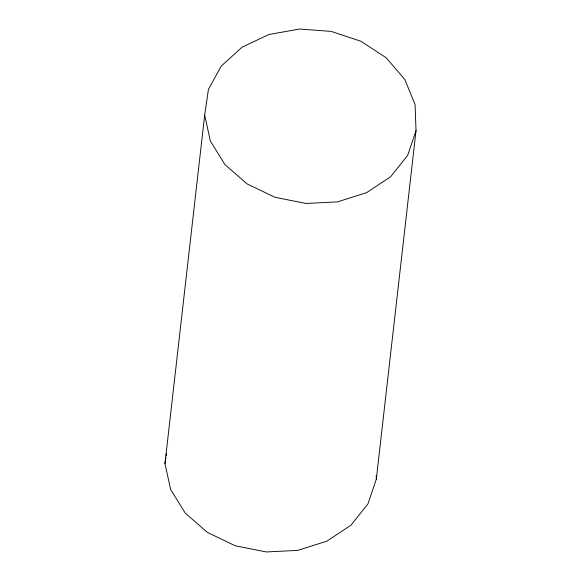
<?xml version="1.0" encoding="UTF-8"?>
<svg xmlns="http://www.w3.org/2000/svg" width="581" height="581" viewBox="0 0 581 581"><rect width="100%" height="100%" fill="white"/><g stroke="black" fill="none" stroke-linecap="round" stroke-linejoin="round"><path stroke-width="0.87" d="M164.968 463.587L204.672 115.089L208.434 89.372L221.274 66.045L242.066 47.192L268.959 34.482L299.556 29.05L331.148 31.374L360.917 41.244L386.227 57.788L404.834 79.539L415.066 104.558L416.032 130.623L376.328 479.114L367.933 503.916L350.924 525.239L326.812 541.202L297.748 550.374L266.301 551.95L235.269 545.784L207.417 532.428L185.216 513.067L170.632 489.42L164.968 463.587L165.875 457.378M166.137 455.606L166.391 453.834M416.032 130.623L407.637 155.417L390.628 176.747L366.517 192.703L337.452 201.876L306.005 203.452L274.98 197.286L247.121 183.93L224.92 164.568L210.337 140.922L204.672 115.089M376.19 475.519L376.328 479.114"/></g></svg>
